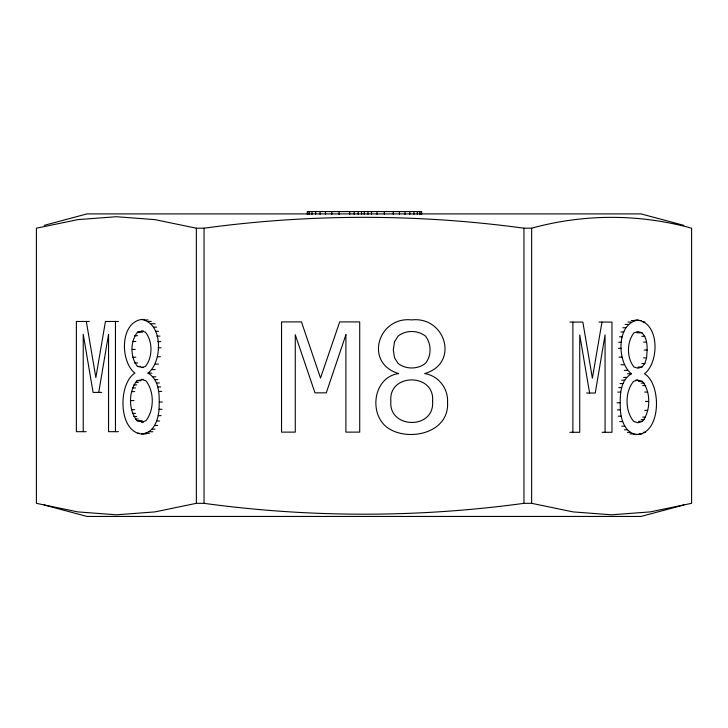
<?xml version="1.0" encoding="UTF-8"?>
<svg xmlns="http://www.w3.org/2000/svg" width="728" height="728" viewBox="0 0 728 728"><rect width="100%" height="100%" fill="white"/><g stroke="black" fill="none" stroke-linecap="round" stroke-linejoin="round"><path stroke-width="1.09" d="M141.405 433.824C153.754 433.642 158.358 419.537 159.068 409.282C159.405 396.96 160.378 380.289 147.975 373.136C162.481 362.125 163.518 323.077 141.441 319.474C119.383 323.105 120.52 362.125 134.944 373.136C116.926 384.084 118.054 438.019 146.374 433.824M637.919 434.443C625.589 434.261 621.02 420.138 620.347 409.909C620.038 397.579 619.109 380.944 631.458 373.755C617.035 362.744 615.897 323.714 637.956 320.083C660.032 323.696 658.995 362.744 644.489 373.755C662.389 384.439 661.315 437.519 633.942 434.443M143.425 367.604L137.501 366.439C130.057 357.321 130.157 341.314 137.501 332.168L143.425 330.985M143.534 422.158L137.11 420.739C128.365 410.237 128.301 391.236 137.046 380.726L143.425 379.343M646.591 357.867C647.192 349.495 648.43 339.275 641.95 332.787L637.956 331.604L634.015 332.787C626.672 341.933 626.581 357.939 634.015 367.058L637.956 368.222L641.923 367.058L644.826 363.572L646.591 357.867L643.607 357.867M637.956 379.961L633.56 381.345C624.815 391.855 624.888 410.856 633.624 421.357L638.065 422.777L642.451 421.366C650.85 410.774 650.959 391.864 642.36 381.363L635.963 379.961M98.735 392.41L108.554 334.307L108.554 431.686L118.437 431.686M601.965 322.076L592.374 378.187L582.846 322.076L569.897 322.076M141.551 422.158L145.928 420.748C154.336 410.155 154.445 391.255 145.837 380.744L141.441 379.343M141.441 367.604L145.409 366.439C152.844 357.339 152.78 341.296 145.436 332.168L141.441 330.985M44.108 225.38L86.96 213.896L641.04 213.896L683.892 225.38M683.892 504.959L641.04 516.443L86.96 516.443L44.108 504.959M531.649 228.201C583.929 213.75 639.33 213.75 691.6 228.201L691.6 503.33L650.204 511.893L611.629 514.814L573.054 511.893L531.649 503.33L523.951 503.33C417.845 517.808 310.155 517.808 204.049 503.33L196.351 503.33L154.946 511.893L116.371 514.814L77.796 511.893L36.4 503.33L36.4 228.201L77.796 219.638L116.371 216.717L154.946 219.638L196.351 228.201L204.049 228.201C310.155 213.723 417.845 213.723 523.951 228.201L531.649 228.201L531.649 503.33M141.441 319.474L144.426 319.474M145.09 319.947L148.075 319.947M634.971 320.083L637.956 320.083M631.258 320.575L634.243 320.575M638.629 320.566L641.614 320.566M148.339 321.394L151.324 321.394M89.317 321.467L76.367 321.467L76.367 431.686L86.213 431.686M118.437 321.467L105.451 321.467L95.85 377.568L86.332 321.467M642.87 322.004L644.862 322.004M598.98 322.076L611.966 322.076L611.966 432.296L602.083 432.296M628.009 322.04L630.994 322.04M151.178 323.787L155.164 323.787M625.216 324.451L628.2 324.451M153.617 327.145L156.602 327.145M622.831 327.764L625.816 327.764M155.574 331.295L158.558 331.295M620.875 331.986L623.86 331.986M137.501 332.168L142.47 332.168M636.982 332.787L641.95 332.787M134.607 335.708L137.592 335.708M156.966 336.118L159.951 336.118M641.878 336.327L644.862 336.327M619.473 336.827L622.458 336.827M132.842 341.505L135.817 341.505M157.803 341.623L160.788 341.623M643.616 342.124L646.601 342.124M618.636 342.287L621.621 342.287M158.085 347.82L161.07 347.82M618.363 348.357L621.348 348.357M132.25 349.44L135.235 349.44M644.198 350.059L647.183 350.059M157.421 356.756L160.406 356.756M619.009 357.148L621.994 357.148M132.842 357.248L135.817 357.248M134.607 362.954L137.592 362.954M641.841 363.572L644.826 363.572M155.446 364.1L158.431 364.1M621.057 364.746L624.042 364.746M137.501 366.439L140.486 366.439M637.946 367.058L641.923 367.058M152.261 369.624L155.246 369.624M624.305 370.361L627.29 370.361M147.975 373.136L151.952 373.136M627.481 373.755L631.458 373.755M152.88 376.813L155.865 376.813M623.596 377.432L626.581 377.432M154.837 379.579L157.821 379.579M621.648 380.189L624.633 380.189M137.046 380.726L141.023 380.726M638.374 381.363L642.36 381.363M135.262 382.455L138.247 382.455M156.456 382.955L159.441 382.955M641.168 383.11L644.153 383.11M620.019 383.574L623.004 383.574M133.761 384.875L136.746 384.875M642.688 385.567L645.672 385.567M157.739 386.914L160.724 386.914M618.727 387.569L621.712 387.569M132.569 387.96L135.554 387.96M158.649 391.409L161.634 391.409M131.713 391.609L134.698 391.609M617.808 392.101L620.793 392.101M644.699 392.064L647.683 392.064M101.72 392.41L93.084 392.41L83.229 334.307L83.229 431.686M586.613 393.029L595.249 393.029L605.068 334.925L605.068 432.296M131.031 400.6L134.016 400.6M645.418 401.437L648.402 401.437M159.377 402.002L162.362 402.002M617.071 402.766L620.056 402.766M159.068 409.282L162.053 409.282M131.713 409.664L134.698 409.664M617.362 409.909L620.347 409.909M644.744 410.383L647.729 410.383M132.569 413.349L135.554 413.349M158.14 415.624L161.125 415.624M618.254 416.189L621.239 416.189M133.761 416.471L136.746 416.471M642.724 417.126L645.709 417.126M135.299 418.964L138.284 418.964M641.231 419.601L644.216 419.601M137.11 420.739L142.087 420.739M156.638 421.021L159.623 421.021M638.474 421.366L642.451 421.366M619.737 421.612L622.722 421.612M154.618 425.48L157.603 425.48M621.812 426.171L624.797 426.171M151.988 429.129L154.973 429.129M624.415 429.784L627.4 429.784M148.912 431.74L152.889 431.74M569.897 432.296L579.743 432.296L579.743 334.925L589.598 393.029M627.463 432.368L630.448 432.368M643.443 432.35L645.427 432.35M137.437 433.306L139.43 433.306M145.382 433.296L149.358 433.296M629.975 433.924L633.961 433.924M638.92 433.915L641.905 433.915M572.881 322.076L572.881 432.296M523.951 228.201L523.951 503.33M421.639 214.432L421.639 211.557L307.289 211.557L307.289 214.432M421.166 211.557L421.157 214.432M419.719 211.557L419.719 214.432M417.326 211.557L417.326 214.432M413.968 211.557L413.968 214.432M409.819 211.557L409.819 214.432M404.996 211.557L404.996 214.432M399.49 211.557L399.49 214.432M393.293 211.557L393.293 214.432M384.357 211.557L384.357 214.432M377.013 211.557L377.013 214.432M371.489 211.557L371.489 214.432M367.977 211.557L367.977 214.432M364.3 211.557L364.3 214.432M361.534 211.557L361.534 214.432M358.158 211.557L358.158 214.432M354.199 211.557L354.199 214.432M349.704 211.557L349.704 214.432M339.111 211.557L339.111 214.432M331.832 211.557L331.832 214.432M325.489 211.557L325.489 214.432M320.093 211.557L320.093 214.432M315.634 211.557L315.634 214.432M311.984 211.557L311.984 214.432M309.373 211.557L309.373 214.432M307.808 211.557L307.808 214.432M204.049 228.201L204.049 503.33M196.351 228.201L196.351 503.33M115.452 321.467L115.452 431.686M447.556 402.438C449.312 431.677 412.166 441.405 390.563 429.611C368.113 417.808 371.808 377.259 398.689 373.573C363.718 363.217 378.023 316.161 411.684 319.911C445.409 316.098 459.814 363.281 424.752 373.573C438.62 375.794 448.357 388.543 447.556 402.438M394.485 341.942L393.302 349.877L394.485 357.685L398.025 363.39C405.751 369.515 417.681 369.487 425.416 363.39C431.659 355.774 431.558 343.834 425.489 336.145C417.772 329.966 405.733 329.921 398.025 336.145L394.485 341.942M432.578 401.264C434.925 429.957 388.197 429.129 390.863 401.037C388.288 372.9 435.153 372.763 432.578 401.264M345.909 334.744L326.271 392.847L314.978 392.847L295.268 334.744L295.268 432.123L281.536 432.123L281.536 321.903L301.465 321.903L320.511 378.005L339.703 321.903L359.714 321.903L359.714 432.123L345.909 432.123L345.909 334.744"/></g></svg>
